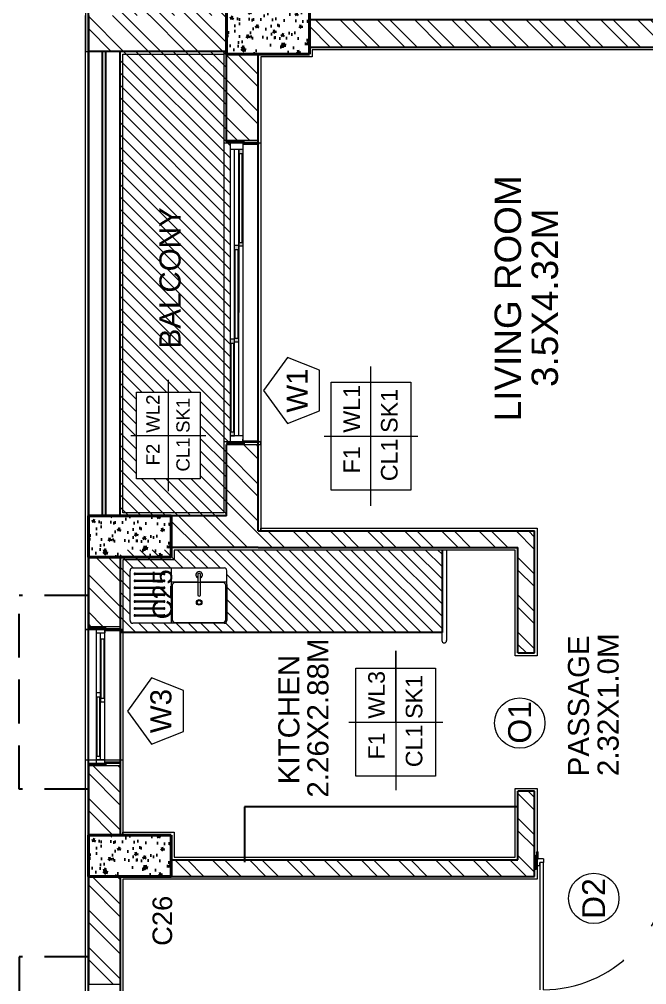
# Model space of a CAD drawing. Header units: metres. Extents: x 15463 to 32022, y 1223 to 33962.
# Drawn here: x 29487.55 to 29492.09, y 4105.99 to 4112.97 of the extents above; entities that cross this region are included whole.
import ezdxf

# ---------------------------------------------------------------- set-up
doc = ezdxf.new("R2010")
doc.units = ezdxf.units.M
doc.header["$LTSCALE"] = 0.1
for name, pattern in [('DASHDOTX2', [50.8, 25.4, -12.7, 0, -12.7]), ('DASHED2', [9.525, 6.35, -3.175]), ('HIDDEN2', [4.7625, 3.175, -1.5875])]:
    doc.linetypes.add(name, pattern=pattern)
for name, color, linetype, lineweight in [('CENTERLINE', 251, 'DASHDOTX2', 15), ('COLUMN', 7, 'Continuous', 40), ('DOOR', 7, 'Continuous', 20), ('HATCH', 250, 'Continuous', 13), ('LEVEL', 251, 'Continuous', 13), ('NAMES', 252, 'Continuous', 15), ('PLASTER', 252, 'Continuous', 15)]:
    doc.layers.add(name, color=color, linetype=linetype, lineweight=lineweight)
doc.styles.get("Standard").update_dxf_attribs({"font": 'arial.ttf'})

msp = doc.modelspace()

# ---------------------------------------------------------------- hatches: boundary and pattern name
h = msp.add_hatch()
h.set_pattern_fill('ANSI31', color=256, scale=0.002, angle=180)
h.set_pattern_definition([(225, (29692.2258523, 4183.262705), (0.00449012806, -0.00449012806), [])])
h.paths.add_polyline_path([(29492.2641, 4106.8284, 1), (29492.2761, 4106.8284), (29492.2761, 4106.9194), (29492.2641, 4106.9194)])
h.paths.add_polyline_path([(29492.2521, 4106.8976), (29492.2641, 4106.8976), (29492.2641, 4106.9194), (29492.2641, 4106.9495), (29492.2521, 4106.9495)])
h.paths.add_polyline_path([(29491.2808, 4106.8284, 1), (29491.2928, 4106.8284), (29491.2928, 4106.9194), (29491.2808, 4106.9194)])
h.paths.add_polyline_path([(29491.2928, 4106.8976), (29491.3048, 4106.8976), (29491.3048, 4106.9495), (29491.2928, 4106.9495)])
at = {"layer": 'COLUMN'}
h = msp.add_hatch(dxfattribs=at)
h.set_pattern_fill('AR-CONC', color=256, scale=0.001, angle=90)
h.set_pattern_definition([(140, (29507.89287, 4040.64453), (0.0159391, 0.18218467), [0.01905, -0.20955]), (85, (29507.89287, 4040.64453), (-0.19105685, -0.0352434), [0.01524, -0.1676406]), (190.45144, (29507.8942, 4040.65972), (-0.17511775, 0.14694125), [0.01619, -0.17809024]), (136.1842, (29507.84207, 4040.64453), (0.0420423, 0.27107904), [0.028575, -0.314325]), (186.63556, (29507.84557, 4040.66712), (-0.2474261, 0.2374041), [0.024285, -0.2671356]), (81.18415, (29507.84207, 4040.64453), (-0.2474261, 0.2374041), [0.02286, -0.2514597]), (111, (29507.85477, 4040.66993), (0.1022652, 0.1516144), [0.01905, -0.20955]), (56, (29507.85477, 4040.66993), (-0.18418797, 0.06180203), [0.01524, -0.16764]), (161.45145, (29507.86329, 4040.68257), (-0.08192277, 0.2134164), [0.01619, -0.17808994]), (127.5, (29507.892866, 4040.644534), (-0.08455504, 0.003088603), [0, -0.165608, 0, -0.17018, 0, -0.168275]), (97.5, (29507.89287, 4040.64453), (-0.10018057, 0.06681966), [0, -0.097028, 0, -0.161798, 0, -0.064135]), (57.5, (29507.892866, 4040.58789), (0.005728744, 0.135590595), [0, -0.0635, 0, -0.19812, 0, -0.26289]), (47.5, (29507.89287, 4040.56249), (-0.0254265, 0.14812918), [0, -0.08255, 0, -0.131572, 0, -0.18669])])
h.paths.add_polyline_path([(29489.6485, 4113.0207), (29489.0485, 4113.0207), (29489.0485, 4112.7207), (29489.6485, 4112.7207)])
h = msp.add_hatch(dxfattribs=at)
h.set_pattern_fill('AR-CONC', color=256, scale=0.001, angle=90)
h.set_pattern_definition([(140, (29506.89287, 4037.0046), (0.0159391, 0.18218467), [0.01905, -0.20955]), (85, (29506.89287, 4037.0046), (-0.19105685, -0.0352434), [0.01524, -0.1676406]), (190.45144, (29506.8942, 4037.01978), (-0.17511775, 0.14694125), [0.01619, -0.17809024]), (136.1842, (29506.84207, 4037.0046), (0.0420423, 0.27107904), [0.028575, -0.314325]), (186.63556, (29506.84557, 4037.02718), (-0.2474261, 0.2374041), [0.024285, -0.2671356]), (81.18415, (29506.84207, 4037.0046), (-0.2474261, 0.2374041), [0.02286, -0.2514597]), (111, (29506.85477, 4037.03), (0.1022652, 0.1516144), [0.01905, -0.20955]), (56, (29506.85477, 4037.03), (-0.18418797, 0.06180203), [0.01524, -0.16764]), (161.45145, (29506.86329, 4037.04263), (-0.08192277, 0.2134164), [0.01619, -0.17808994]), (127.5, (29506.892866, 4037.004595), (-0.08455504, 0.003088603), [0, -0.165608, 0, -0.17018, 0, -0.168275]), (97.5, (29506.89287, 4037.00459), (-0.10018057, 0.06681966), [0, -0.097028, 0, -0.161798, 0, -0.064135]), (57.5, (29506.892866, 4036.94795), (0.005728744, 0.135590595), [0, -0.0635, 0, -0.19812, 0, -0.26289]), (47.5, (29506.89287, 4036.92255), (-0.0254265, 0.14812918), [0, -0.08255, 0, -0.131572, 0, -0.18669])])
h.paths.add_polyline_path([(29488.6485, 4109.3807), (29488.0485, 4109.3807), (29488.0485, 4109.0807), (29488.6485, 4109.0807)])
h = msp.add_hatch(dxfattribs=at)
h.set_pattern_fill('AR-CONC', color=256, scale=0.001, angle=90)
h.set_pattern_definition([(140, (29506.89287, 4034.6946), (0.0159391, 0.18218467), [0.01905, -0.20955]), (85, (29506.89287, 4034.6946), (-0.19105685, -0.0352434), [0.01524, -0.1676406]), (190.45144, (29506.8942, 4034.70978), (-0.17511775, 0.14694125), [0.01619, -0.17809024]), (136.1842, (29506.84207, 4034.6946), (0.0420423, 0.27107904), [0.028575, -0.314325]), (186.63556, (29506.84557, 4034.71718), (-0.2474261, 0.2374041), [0.024285, -0.2671356]), (81.18415, (29506.84207, 4034.6946), (-0.2474261, 0.2374041), [0.02286, -0.2514597]), (111, (29506.85477, 4034.72), (0.1022652, 0.1516144), [0.01905, -0.20955]), (56, (29506.85477, 4034.72), (-0.18418797, 0.06180203), [0.01524, -0.16764]), (161.45145, (29506.86329, 4034.73263), (-0.08192277, 0.2134164), [0.01619, -0.17808994]), (127.5, (29506.892866, 4034.694595), (-0.08455504, 0.003088603), [0, -0.165608, 0, -0.17018, 0, -0.168275]), (97.5, (29506.89287, 4034.69459), (-0.10018057, 0.06681966), [0, -0.097028, 0, -0.161798, 0, -0.064135]), (57.5, (29506.892866, 4034.63795), (0.005728744, 0.135590595), [0, -0.0635, 0, -0.19812, 0, -0.26289]), (47.5, (29506.89287, 4034.61255), (-0.0254265, 0.14812918), [0, -0.08255, 0, -0.131572, 0, -0.18669])])
h.paths.add_polyline_path([(29488.0485, 4107.0707), (29488.0485, 4106.7707), (29488.6485, 4106.7707), (29488.6485, 4107.0707)])
at = {"layer": 'DOOR'}
h = msp.add_hatch(dxfattribs=at)
h.set_pattern_fill('ANSI31', color=256, scale=0.001, angle=90)
h.set_pattern_definition([(135, (29567.3001656, 3941.621175), (-0.00224506403, -0.00224506403), [])])
h.paths.add_polyline_path([(29489.0555, 4109.9098, 1), (29489.0555, 4109.8978), (29489.1761, 4109.8978), (29489.1761, 4109.9098)])
h.paths.add_polyline_path([(29489.1669, 4109.9218), (29489.1669, 4109.9098), (29489.2782, 4109.9098, 1), (29489.2782, 4109.9218)])
h.paths.add_polyline_path([(29489.0555, 4112.0936, 1), (29489.0555, 4112.0816), (29489.1761, 4112.0816), (29489.1761, 4112.0936)])
h.paths.add_polyline_path([(29489.1669, 4112.0816), (29489.1669, 4112.0696), (29489.2782, 4112.0696, 1), (29489.2782, 4112.0816)])
h = msp.add_hatch(color=256, dxfattribs=at)
h.dxf.hatch_style = 1
h.paths.add_polyline_path([(29489.1369, 4112.0316), (29489.1369, 4111.9916), (29489.1419, 4111.9916), (29489.1419, 4112.0004), (29489.1619, 4112.0004), (29489.1619, 4111.9916), (29489.1669, 4111.9916), (29489.1669, 4112.0316)])
h.paths.add_polyline_path([(29489.1419, 4111.3588), (29489.1419, 4111.3716), (29489.1369, 4111.3716), (29489.1369, 4111.3316), (29489.1669, 4111.3316), (29489.1669, 4111.3716), (29489.1619, 4111.3716), (29489.1619, 4111.3588)])
h.paths.add_polyline_path([(29489.1069, 4111.338), (29489.1069, 4111.298), (29489.1119, 4111.298), (29489.1119, 4111.3068), (29489.1319, 4111.3068), (29489.1319, 4111.298), (29489.1369, 4111.298), (29489.1369, 4111.338)])
h.paths.add_polyline_path([(29489.1119, 4110.6652), (29489.1119, 4110.678), (29489.1069, 4110.678), (29489.1069, 4110.638), (29489.1369, 4110.638), (29489.1369, 4110.678), (29489.1319, 4110.678), (29489.1319, 4110.6652)])
h.paths.add_polyline_path([(29489.0769, 4110.6598), (29489.0769, 4110.6198), (29489.0819, 4110.6198), (29489.0819, 4110.6287), (29489.1019, 4110.6287), (29489.1019, 4110.6198), (29489.1069, 4110.6198), (29489.1069, 4110.6598)])
h.paths.add_polyline_path([(29489.0819, 4109.987), (29489.0819, 4109.9998), (29489.0769, 4109.9998), (29489.0769, 4109.9598), (29489.1069, 4109.9598), (29489.1069, 4109.9998), (29489.1019, 4109.9998), (29489.1019, 4109.987)])
h = msp.add_hatch(dxfattribs=at)
h.set_pattern_fill('ANSI31', color=256, scale=0.001, angle=90)
h.set_pattern_definition([(135, (29566.3301656, 3952.497818), (-0.00224506403, -0.00224506403), [])])
h.paths.add_polyline_path([(29488.0555, 4107.5888, 1), (29488.0555, 4107.5768), (29488.1761, 4107.5768), (29488.1761, 4107.5888)])
h.paths.add_polyline_path([(29488.1669, 4107.6008), (29488.1669, 4107.5888), (29488.2782, 4107.5888, 1), (29488.2782, 4107.6008)])
h.paths.add_polyline_path([(29488.0555, 4108.5747, 1), (29488.0555, 4108.5627), (29488.1761, 4108.5627), (29488.1761, 4108.5747)])
h.paths.add_polyline_path([(29488.1669, 4108.5627), (29488.1669, 4108.5507), (29488.2782, 4108.5507, 1), (29488.2782, 4108.5627)])
at = {"layer": 'HATCH'}
h = msp.add_hatch(dxfattribs=at)
h.set_pattern_fill('ANSI32', color=256, scale=0.02, angle=90)
h.set_pattern_definition([(135, (29569.4144, 3572.19952), (-0.13470384, -0.13470384), []), (135, (29569.4144, 3572.28933), (-0.13470384, -0.13470384), [])])
h.paths.add_polyline_path([(29488.6485, 4103.6368), (29488.6485, 4103.4068), (29492.2085, 4103.4068), (29492.2085, 4103.6368)])
h.paths.add_polyline_path([(29488.0485, 4104.4888), (29488.0485, 4103.7068), (29488.2785, 4103.7068), (29488.2785, 4104.4888)])
h.paths.add_polyline_path([(29488.0485, 4106.7707), (29488.0485, 4105.9888), (29488.2785, 4105.9888), (29488.2785, 4106.7707)])
h.paths.add_polyline_path([(29488.0485, 4107.5747), (29488.0485, 4107.0707), (29488.2785, 4107.0707), (29488.2785, 4107.5747)])
h.paths.add_polyline_path([(29488.0485, 4109.0807), (29488.0485, 4108.5768), (29488.2785, 4108.5768), (29488.2785, 4109.0807)])
h.paths.add_polyline_path([(29488.6485, 4106.8907), (29488.6485, 4106.7707), (29491.2785, 4106.7707), (29491.2785, 4107.3879), (29491.1585, 4107.3879), (29491.1585, 4106.8907)])
h.paths.add_polyline_path([(29489.2785, 4109.2707), (29489.2785, 4109.8957), (29489.0485, 4109.8957), (29489.0485, 4109.3807), (29488.6485, 4109.3807), (29488.6485, 4109.1507), (29489.2785, 4109.1507), (29491.1585, 4109.1507), (29491.1585, 4108.3879), (29491.2785, 4108.3879), (29491.2785, 4109.2707)])
h.paths.add_polyline_path([(29489.0485, 4112.7207), (29489.0485, 4112.0957), (29489.2785, 4112.0957), (29489.2785, 4112.7207)])
h.paths.add_polyline_path([(29488.0485, 4113.0007), (29488.0485, 4112.7406), (29489.0485, 4112.7406), (29489.0485, 4113.0007)])
h.paths.add_polyline_path([(29489.0485, 4113.6456), (29489.0485, 4113.0207), (29489.2785, 4113.0207), (29489.2785, 4113.6456)])
h.paths.add_polyline_path([(29488.6485, 4116.5906), (29488.6485, 4116.3606), (29489.0485, 4116.3606), (29489.0485, 4115.8456), (29489.2785, 4115.8456), (29489.2785, 4116.4706), (29491.2785, 4116.4706), (29491.2785, 4117.3535), (29491.1585, 4117.3535), (29491.1585, 4116.5906), (29489.2785, 4116.5906)])
h.paths.add_polyline_path([(29488.0485, 4117.1645), (29488.0485, 4116.6606), (29488.2785, 4116.6606), (29488.2785, 4117.1645)])
h.paths.add_polyline_path([(29488.0485, 4118.6706), (29488.0485, 4118.1667), (29488.2785, 4118.1667), (29488.2785, 4118.6706)])
h.paths.add_polyline_path([(29488.0485, 4119.7526), (29488.0485, 4119.6107), (29488.0485, 4118.9706), (29488.2785, 4118.9706), (29488.2785, 4119.7526)])
h.paths.add_polyline_path([(29488.6485, 4118.9706), (29488.6485, 4118.8506), (29491.1585, 4118.8506), (29491.1585, 4118.3535), (29491.2785, 4118.3535), (29491.2785, 4118.9706)])
h.paths.add_polyline_path([(29488.0485, 4122.0356), (29488.0485, 4121.2526), (29488.2785, 4121.2526), (29488.2785, 4122.0356)])
h.paths.add_polyline_path([(29488.6485, 4122.3356), (29488.6485, 4122.1056), (29492.2085, 4122.1056), (29492.2085, 4122.3356)])
h.paths.add_polyline_path([(29492.5085, 4119.9503), (29492.5085, 4121.7356), (29492.2785, 4121.7356), (29492.2785, 4117.4602), (29492.3984, 4117.4602), (29492.3985, 4118.7907), (29492.6988, 4118.7907), (29492.6988, 4119.0207), (29492.5085, 4119.0207), (29492.5085, 4119.7203), (29493.5992, 4119.7203), (29493.5992, 4119.0207), (29493.2988, 4119.0207), (29493.2988, 4118.7907), (29493.5292, 4118.7907), (29493.5292, 4118.9855), (29493.8292, 4118.9855), (29493.8292, 4119.9503)])
h.paths.add_polyline_path([(29489.6485, 4112.9706), (29489.6485, 4112.7707), (29493.8278, 4112.7707), (29493.8278, 4112.9706), (29493.5978, 4112.9706)])
at = {"layer": 'LEVEL'}
h = msp.add_hatch(dxfattribs=at)
h.set_pattern_fill('ANSI31', color=256, scale=0.02, angle=90)
h.set_pattern_definition([(135, (29569.414394, 3572.19952), (-0.0449012806, -0.0449012806), [])])
h.paths.add_polyline_path([(29488.2785, 4112.7406), (29488.2785, 4109.3807), (29488.6485, 4109.3807), (29489.0485, 4109.3807), (29489.0485, 4109.9098), (29489.0769, 4109.9098), (29489.0769, 4112.0816), (29489.0643, 4112.0816), (29489.0555, 4112.0816, -1), (29489.0555, 4112.0936), (29489.0485, 4112.0957), (29489.0485, 4112.7406)])
h.paths.add_polyline_path([(29488.8582, 4110.274), (29488.8582, 4109.6478), (29488.3966, 4109.6478), (29488.3966, 4110.274)], flags=16)
h.paths.add_polyline_path([(29488.2785, 4116.3606), (29488.2785, 4113.0007), (29489.0485, 4113.0007), (29489.0485, 4113.0207), (29489.0485, 4113.6456), (29489.0555, 4113.6478, -1), (29489.0555, 4113.6598), (29489.0769, 4113.6598), (29489.0769, 4115.8315), (29489.0555, 4115.8315, -1), (29489.0555, 4115.8435), (29489.0485, 4115.8456), (29489.0485, 4116.3606)])
h.paths.add_polyline_path([(29488.8526, 4113.934), (29488.8526, 4113.3077), (29488.391, 4113.3077), (29488.391, 4113.934)], flags=16)
h.paths.add_polyline_path([(29505.0092, 4103.4068), (29505.0092, 4103.4452), (29504.6092, 4103.4452), (29504.6092, 4102.8402), (29504.6021, 4102.8381, -1), (29504.6021, 4102.8261), (29504.5808, 4102.8261), (29504.5808, 4102.7961), (29504.5808, 4101.3544), (29504.6021, 4101.3544, -1), (29504.6021, 4101.3424), (29504.6092, 4101.3402), (29504.6092, 4100.5552), (29505.3792, 4100.5552), (29505.3792, 4103.4068)])
h.paths.add_polyline_path([(29505.2472, 4101.3086), (29505.2472, 4100.6823), (29504.7856, 4100.6823), (29504.7856, 4101.3086)], flags=16)
h.paths.add_polyline_path([(29504.6092, 4112.7555), (29504.6092, 4112.7203), (29504.6092, 4112.0878), (29504.6021, 4112.0856, -1), (29504.6021, 4112.0736), (29504.5808, 4112.0736), (29504.5808, 4109.9019), (29504.6021, 4109.9019, -0.414214), (29504.6081, 4109.8959), (29504.6092, 4109.9603), (29504.6092, 4109.3652), (29505.3792, 4109.3652), (29505.3792, 4112.7555)])
h.paths.add_polyline_path([(29505.2419, 4110.1777), (29505.2419, 4109.5514), (29504.7803, 4109.5514), (29504.7803, 4110.1777)], flags=16)
h.paths.add_polyline_path([(29505.0092, 4116.3755), (29504.6092, 4116.3755), (29504.6092, 4115.8529), (29504.6021, 4115.8508, -1), (29504.6021, 4115.8388), (29504.5808, 4115.8388), (29504.5808, 4113.667), (29504.6021, 4113.667, -1), (29504.6021, 4113.655), (29504.6092, 4113.6529), (29504.6092, 4112.9852), (29505.3792, 4112.9852), (29505.3792, 4116.3755)])
h.paths.add_polyline_path([(29505.253, 4113.8679), (29505.253, 4113.2416), (29504.7914, 4113.2416), (29504.7914, 4113.8679)], flags=16)
h.paths.add_polyline_path([(29504.6092, 4125.1855), (29504.6092, 4125.1155), (29504.6092, 4124.4005), (29504.6021, 4124.3983, -1), (29504.6021, 4124.3863), (29504.5808, 4124.3863), (29504.5808, 4122.9146), (29504.5934, 4122.9146), (29504.6021, 4122.9146, -1), (29504.6021, 4122.9026), (29504.6092, 4122.9005), (29504.6092, 4122.2955), (29505.0092, 4122.2955), (29505.0092, 4122.3356), (29505.3792, 4122.3356), (29505.3792, 4125.1855)])
h.paths.add_polyline_path([(29505.2257, 4123.1029), (29505.2257, 4122.4766), (29504.7641, 4122.4766), (29504.7641, 4123.1029)], flags=16)
h.paths.add_polyline_path([(29505.1754, 4122.7839), (29505.1754, 4123.0876), (29505.0263, 4123.0876), (29505.0263, 4122.7839)], flags=8)
h.paths.add_polyline_path([(29505.1754, 4122.5044), (29505.1754, 4122.8006), (29505.0263, 4122.8006), (29505.0263, 4122.5044)], flags=8)
h.paths.add_polyline_path([(29504.9556, 4122.7858), (29504.9556, 4123.1103), (29504.8108, 4123.1103), (29504.8108, 4122.7858)], flags=24)
h.paths.add_polyline_path([(29504.9556, 4122.5498), (29504.9556, 4122.7549), (29504.8108, 4122.7549), (29504.8108, 4122.5498)], flags=8)
h.paths.add_polyline_path([(29505.1278, 4123.2047), (29505.1278, 4124.3039), (29504.8906, 4124.3039), (29504.8906, 4123.2047)], flags=24)
h = msp.add_hatch(dxfattribs=at)
h.set_pattern_fill('ANSI31', color=256, scale=0.02, angle=90)
h.set_pattern_definition([(135, (29559.55091, 3572.19952), (-0.0449012806, -0.0449012806), [])])
h.paths.add_polyline_path([(29490.6085, 4109.1352), (29490.6085, 4108.5352), (29488.2785, 4108.5352), (29488.2785, 4108.5702, 0.962023), (29488.2785, 4108.5822), (29488.2785, 4109.1352), (29489.2785, 4109.1352)])
h.paths.add_polyline_path([(29489.0507, 4108.9829, 0.414214), (29489.0307, 4109.0029), (29488.3707, 4109.0029, 0.414214), (29488.3507, 4108.9829), (29488.3507, 4108.6229, 0.414214), (29488.3707, 4108.6029), (29488.6507, 4108.6029), (29489.0307, 4108.6029, 0.414214), (29489.0507, 4108.6229), (29489.0507, 4108.8829)], flags=16)
h.paths.add_polyline_path([(29488.8607, 4108.9314, 4.515711), (29488.8407, 4108.9314), (29488.8407, 4108.897), (29488.6754, 4108.8973, 0.458274), (29488.6556, 4108.8744), (29488.6556, 4108.6283, 0.414214), (29488.6756, 4108.6083), (29489.0232, 4108.6083, 0.414214), (29489.0432, 4108.6283), (29489.0432, 4108.8767, 0.413687), (29489.0232, 4108.8967), (29488.8607, 4108.897)], flags=0)
h.paths.add_polyline_path([(29488.8508, 4108.7735, 1), (29488.8508, 4108.7335, 1)], flags=0)
h.paths.add_polyline_path([(29488.8508, 4108.7677, 1), (29488.8508, 4108.7394, 1)], flags=0)
h.paths.add_polyline_path([(29488.5952, 4108.9645), (29488.3867, 4108.9645, 1.038243), (29488.383, 4108.9545), (29488.5956, 4108.9545, 1.429682)], flags=0)
h.paths.add_polyline_path([(29488.5952, 4108.9145), (29488.3867, 4108.9145, 1.038243), (29488.383, 4108.9045), (29488.5956, 4108.9045, 1.429682)], flags=0)
h.paths.add_polyline_path([(29488.5952, 4108.8645), (29488.3867, 4108.8645, 1.038243), (29488.383, 4108.8545), (29488.5956, 4108.8545, 1.429682)], flags=0)
h.paths.add_polyline_path([(29488.5952, 4108.8145), (29488.3867, 4108.8145, 1.038243), (29488.383, 4108.8045), (29488.5956, 4108.8045, 1.429682)], flags=0)
h.paths.add_polyline_path([(29488.5952, 4108.7645), (29488.3867, 4108.7645, 1.038243), (29488.383, 4108.7545), (29488.5956, 4108.7545, 1.429682)], flags=0)
h.paths.add_polyline_path([(29488.5952, 4108.7145), (29488.3867, 4108.7145, 1.038243), (29488.383, 4108.7045), (29488.5956, 4108.7045, 1.429682)], flags=0)
h.paths.add_polyline_path([(29488.5952, 4108.6645), (29488.3867, 4108.6645, 1.038243), (29488.383, 4108.6545), (29488.5956, 4108.6545, 1.429682)], flags=0)

# ---------------------------------------------------------------- linework, layer by layer
for p, q in [((29488.0485, 4112.7406), (29488.0485, 4116.4706)), ((29488.0485, 4113.0007), (29488.0485, 4109.2707)), ((29489.6485, 4112.9706), (29493.8278, 4112.9706)), ((29489.0485, 4112.7406), (29488.0485, 4112.7406)), ((29488.151, 4109.3807), (29488.151, 4112.7406)), ((29488.176, 4109.3807), (29488.176, 4112.7406)), ((29488.2785, 4109.3807), (29488.2785, 4112.7406)), ((29489.0485, 4112.0957), (29489.0485, 4112.7406)), ((29489.6485, 4112.7707), (29493.8278, 4112.7707)), ((29489.2785, 4109.2707), (29489.2785, 4112.7207)), ((29489.0485, 4109.3807), (29489.0485, 4109.8957)), ((29489.0485, 4109.3807), (29488.0485, 4109.3807)), ((29488.0485, 4109.3807), (29488.2785, 4109.3807)), ((29488.151, 4109.3807), (29488.176, 4109.3807)), ((29488.0485, 4109.2707), (29488.0485, 4108.5768)), ((29489.2785, 4109.2707), (29491.2785, 4109.2707)), ((29491.2785, 4108.3879), (29491.2785, 4109.2707)), ((29488.4698, 4109.1507), (29488.4491, 4109.1507)), ((29489.2785, 4109.1507), (29488.6376, 4109.1507)), ((29489.2785, 4109.1507), (29491.1585, 4109.1507)), ((29491.1585, 4108.3879), (29491.1585, 4109.1507)), ((29488.2785, 4109.0807), (29488.2785, 4107.0707)), ((29491.1585, 4108.3879), (29491.2785, 4108.3879)), ((29488.0485, 4107.5747), (29488.0485, 4105.9888)), ((29491.1585, 4106.8907), (29491.1585, 4107.3879)), ((29491.2785, 4107.3879), (29491.1585, 4107.3879)), ((29491.2785, 4106.7707), (29491.2785, 4107.3879)), ((29491.1585, 4107.2752), (29489.1796, 4107.2752)), ((29489.1796, 4107.2752), (29489.1796, 4106.8752)), ((29488.2785, 4106.9731), (29488.2785, 4106.9713)), ((29488.6485, 4106.8907), (29491.1585, 4106.8907)), ((29488.2785, 4106.7707), (29491.2785, 4106.7707)), ((29488.2785, 4106.7707), (29488.2785, 4103.7068)), ((29488.0485, 4105.9888), (29488.0485, 4106.1306))]:
    msp.add_line(p, q)
at = {"color": 7, "true_color": 0xffffff}
for p, q in [((29490.6085, 4109.1352), (29490.6085, 4108.5352)), ((29490.6085, 4108.5352), (29488.2785, 4108.5352))]:
    msp.add_line(p, q, dxfattribs=at)
at = {"color": 7, "lineweight": 13}
for p, q in [((29488.3507, 4108.6229), (29488.3507, 4108.9829)), ((29488.3707, 4109.0029), (29489.0307, 4109.0029)), ((29488.5956, 4108.9545), (29488.3863, 4108.9545)), ((29488.3867, 4108.9645), (29488.5956, 4108.9645)), ((29488.6507, 4108.6029), (29488.6507, 4109.0029)), ((29488.8407, 4108.9529), (29488.8407, 4108.8029)), ((29488.8607, 4108.8029), (29488.8607, 4108.9529)), ((29489.0507, 4108.8829), (29489.0507, 4108.9829)), ((29488.5956, 4108.9045), (29488.3863, 4108.9045)), ((29488.3867, 4108.9145), (29488.5956, 4108.9145)), ((29488.6507, 4108.9029), (29488.8407, 4108.9029)), ((29489.0232, 4108.8967), (29488.6756, 4108.8973)), ((29488.8607, 4108.9029), (29489.0307, 4108.9029)), ((29489.0307, 4108.9029), (29489.0507, 4108.9029)), ((29489.0507, 4108.8829), (29489.0507, 4108.6229)), ((29488.5956, 4108.8545), (29488.3863, 4108.8545)), ((29488.3867, 4108.8645), (29488.5956, 4108.8645)), ((29488.3867, 4108.8145), (29488.5956, 4108.8145)), ((29488.6556, 4108.8773), (29488.6556, 4108.6283)), ((29489.0432, 4108.6283), (29489.0432, 4108.8767)), ((29488.5956, 4108.8045), (29488.3863, 4108.8045)), ((29488.5956, 4108.7545), (29488.3863, 4108.7545)), ((29488.3867, 4108.7645), (29488.5956, 4108.7645)), ((29488.5956, 4108.7045), (29488.3863, 4108.7045)), ((29488.3867, 4108.7145), (29488.5956, 4108.7145)), ((29488.6507, 4108.6029), (29488.3707, 4108.6029)), ((29488.5956, 4108.6545), (29488.3863, 4108.6545)), ((29488.3867, 4108.6645), (29488.5956, 4108.6645)), ((29489.0307, 4108.6029), (29488.6507, 4108.6029)), ((29488.6756, 4108.6083), (29489.0232, 4108.6083))]:
    msp.add_line(p, q, dxfattribs=at)
at = {"linetype": 'HIDDEN2'}
for p, q in [((29488.0485, 4108.8041), (29487.5485, 4108.8041)), ((29487.5485, 4107.4019), (29487.5485, 4108.8041)), ((29488.0485, 4107.4019), (29487.5485, 4107.4019)), ((29488.0485, 4106.1888), (29487.5485, 4106.1888)), ((29487.5485, 4106.1888), (29487.5485, 4104.2888))]:
    msp.add_line(p, q, dxfattribs=at)
at = {"color": 2, "true_color": 0xf1eb1f}
msp.add_lwpolyline([(29488.0485, 4122.3356), (29492.5085, 4122.3356), (29492.5085, 4119.9503), (29493.8292, 4119.9503), (29493.8292, 4117.01), (29498.0592, 4117.021), (29498.0592, 4114.862), (29499.8292, 4114.862), (29499.8292, 4125.4156), (29505.6092, 4125.4155), (29505.6092, 4100.3252), (29499.8292, 4100.3252), (29499.8292, 4107.5506), (29493.8292, 4107.5506), (29493.8292, 4105.7712), (29492.5085, 4105.7712), (29492.5085, 4103.4068), (29488.0485, 4103.4068), (29488.0485, 4122.3356)], dxfattribs=at)
at = {"color": 7, "linetype": 'ByBlock', "lineweight": 20, "true_color": 0xffffff}
msp.add_lwpolyline([(29490.6085, 4108.4772), (29490.6085, 4109.1352), (29490.6418, 4109.1352), (29490.6418, 4108.4772)], dxfattribs=at)
at = {"color": 7, "lineweight": 13}
for radius in [0.02, 0.0142]:
    msp.add_circle((29488.8508, 4108.7535), radius, dxfattribs=at)
for centre, radius, start, end in [((29488.3707, 4108.9829), 0.02, 90, 180), ((29488.3847, 4108.9595), 0.00533, 67.79241, 287.90797), ((29488.5972, 4108.9595), 0.00533, 252.09203, 112.20759), ((29488.8507, 4108.9529), 0.0237, 294.97317, 245.02683), ((29488.8507, 4108.9534), 0.01, 357.07554, 182.92446), ((29489.0307, 4108.9829), 0.02, 0, 90), ((29488.3847, 4108.9095), 0.00533, 67.79241, 287.90797), ((29488.5972, 4108.9095), 0.00533, 252.09203, 112.20759), ((29488.6754, 4108.8773), 0.02, 89.8969, 180), ((29489.0232, 4108.8767), 0.02, 0, 89.8969), ((29488.3847, 4108.8595), 0.00533, 67.79241, 287.90797), ((29488.3847, 4108.8095), 0.00533, 67.79241, 287.90797), ((29488.5972, 4108.8595), 0.00533, 252.09203, 112.20759), ((29488.5972, 4108.8095), 0.00533, 252.09203, 112.20759), ((29488.3847, 4108.7595), 0.00533, 67.79241, 287.90797), ((29488.5972, 4108.7595), 0.00533, 252.09203, 112.20759), ((29488.8507, 4108.8152), 0.0159, 231.03898, 308.96102), ((29488.3847, 4108.7095), 0.00533, 67.79241, 287.90797), ((29488.5972, 4108.7095), 0.00533, 252.09203, 112.20759), ((29488.3707, 4108.6229), 0.02, 180, 270), ((29488.3847, 4108.6595), 0.00533, 67.79241, 287.90797), ((29488.5972, 4108.6595), 0.00533, 252.09203, 112.20759), ((29488.6756, 4108.6283), 0.02, 180, 270), ((29489.0232, 4108.6283), 0.02, 270, 0), ((29489.0307, 4108.6229), 0.02, 270, 0)]:
    msp.add_arc(centre, radius, start, end, dxfattribs=at)
at = {"color": 7, "linetype": 'ByBlock', "lineweight": 20, "true_color": 0xffffff}
msp.add_arc((29490.6251, 4108.4772), 0.0167, 180, 0, dxfattribs=at)
at = {"layer": 'COLUMN'}
for p, q in [((29489.0485, 4113.0207), (29489.0485, 4112.7207)), ((29489.6485, 4112.7207), (29489.6485, 4113.0207)), ((29489.0485, 4112.7207), (29489.6485, 4112.7207)), ((29488.0485, 4109.3807), (29488.0485, 4109.0807)), ((29488.6485, 4109.3807), (29488.0485, 4109.3807)), ((29488.6485, 4109.0807), (29488.6485, 4109.3807)), ((29488.0485, 4109.0807), (29488.6485, 4109.0807)), ((29488.0485, 4107.0707), (29488.0485, 4106.7707)), ((29488.6485, 4107.0707), (29488.0485, 4107.0707)), ((29488.6485, 4106.7707), (29488.6485, 4107.0707)), ((29488.0485, 4106.7707), (29488.6485, 4106.7707))]:
    msp.add_line(p, q, dxfattribs=at)
at = {"layer": 'DOOR'}
for p, q in [((29489.2785, 4112.0957), (29489.0485, 4112.0957)), ((29489.1761, 4112.0936), (29489.0555, 4112.0936)), ((29489.2782, 4112.0816), (29489.0555, 4112.0816)), ((29489.1543, 4112.0816), (29489.0643, 4112.0816)), ((29489.0769, 4109.9098), (29489.0769, 4112.0816)), ((29489.1669, 4112.0316), (29489.0769, 4112.0316)), ((29489.1069, 4109.9598), (29489.1069, 4112.0316)), ((29489.1369, 4109.9598), (29489.1369, 4112.0316)), ((29489.1369, 4112.0316), (29489.1369, 4110.8516)), ((29489.1669, 4112.0816), (29489.1669, 4112.0566)), ((29489.1669, 4112.0816), (29489.1669, 4109.9098)), ((29489.1669, 4112.0816), (29489.1669, 4112.0316)), ((29489.1669, 4112.0696), (29489.2782, 4112.0696)), ((29489.1669, 4112.0316), (29489.1669, 4111.9916)), ((29489.1761, 4112.0816), (29489.1761, 4112.0936)), ((29489.1419, 4111.9916), (29489.1369, 4111.9916)), ((29489.1419, 4111.3588), (29489.1419, 4112.0004)), ((29489.1419, 4112.0004), (29489.1619, 4112.0004)), ((29489.1619, 4111.3588), (29489.1619, 4112.0004)), ((29489.1669, 4111.9916), (29489.1619, 4111.9916)), ((29489.1069, 4111.338), (29489.1369, 4111.338)), ((29489.1419, 4111.3716), (29489.1369, 4111.3716)), ((29489.1669, 4111.3316), (29489.1369, 4111.3316)), ((29489.1419, 4111.3588), (29489.1619, 4111.3588)), ((29489.1669, 4111.3716), (29489.1619, 4111.3716)), ((29489.1669, 4111.3716), (29489.1669, 4111.3316)), ((29489.1669, 4111.3516), (29489.1669, 4111.3116)), ((29489.1119, 4111.298), (29489.1069, 4111.298)), ((29489.1119, 4111.3068), (29489.1319, 4111.3068)), ((29489.1119, 4110.6652), (29489.1119, 4111.3068)), ((29489.1319, 4110.6652), (29489.1319, 4111.3068)), ((29489.1369, 4111.298), (29489.1319, 4111.298)), ((29489.1069, 4110.4348), (29489.1069, 4110.9348)), ((29489.0769, 4110.6598), (29489.1069, 4110.6598)), ((29489.0819, 4109.987), (29489.0819, 4110.6287)), ((29489.0819, 4110.6287), (29489.1019, 4110.6287)), ((29489.1019, 4109.987), (29489.1019, 4110.6287)), ((29489.1119, 4110.678), (29489.1069, 4110.678)), ((29489.1069, 4110.638), (29489.1369, 4110.638)), ((29489.1119, 4110.6652), (29489.1319, 4110.6652)), ((29489.1369, 4110.678), (29489.1319, 4110.678)), ((29489.0819, 4110.6198), (29489.0769, 4110.6198)), ((29489.1069, 4110.6198), (29489.1019, 4110.6198)), ((29489.0769, 4109.9348), (29489.0769, 4110.4348)), ((29489.0769, 4109.9598), (29489.0769, 4110.0098)), ((29489.0819, 4109.9998), (29489.0769, 4109.9998)), ((29489.1069, 4109.9998), (29489.1019, 4109.9998)), ((29489.1069, 4109.9598), (29489.1069, 4109.9998)), ((29489.1669, 4109.9598), (29489.0769, 4109.9598)), ((29489.0769, 4109.9598), (29489.1069, 4109.9598)), ((29489.0819, 4109.987), (29489.1019, 4109.987)), ((29489.1069, 4109.9598), (29489.1069, 4109.9798)), ((29489.1669, 4109.9098), (29489.1669, 4109.9348)), ((29489.0485, 4109.8957), (29489.2785, 4109.8957)), ((29489.2782, 4109.9098), (29489.0555, 4109.9098)), ((29489.1761, 4109.8978), (29489.0555, 4109.8978)), ((29489.1669, 4109.9098), (29489.0769, 4109.9098)), ((29489.1669, 4109.9218), (29489.2782, 4109.9218)), ((29489.1761, 4109.9098), (29489.1761, 4109.8978)), ((29488.2785, 4108.5768), (29488.0485, 4108.5768)), ((29488.1761, 4108.5747), (29488.0555, 4108.5747)), ((29488.2782, 4108.5627), (29488.0555, 4108.5627)), ((29488.1543, 4108.5627), (29488.0643, 4108.5627)), ((29488.1069, 4107.5888), (29488.1069, 4108.5627)), ((29488.1069, 4108.5327), (29488.1669, 4108.5327)), ((29488.1369, 4107.6138), (29488.1369, 4108.5327)), ((29488.1369, 4108.1138), (29488.1369, 4108.5327)), ((29488.1369, 4108.5327), (29488.1669, 4108.5327)), ((29488.1669, 4108.5327), (29488.1669, 4108.5627)), ((29488.1669, 4108.5627), (29488.1669, 4108.5327)), ((29488.1669, 4108.5507), (29488.2782, 4108.5507)), ((29488.1669, 4107.5888), (29488.1669, 4108.5327)), ((29488.1761, 4108.5627), (29488.1761, 4108.5747)), ((29488.1419, 4108.4819), (29488.1369, 4108.4819)), ((29488.1419, 4108.0613), (29488.1419, 4108.4907)), ((29488.1419, 4108.4907), (29488.1619, 4108.4907)), ((29488.1619, 4108.0613), (29488.1619, 4108.4907)), ((29488.1669, 4108.4819), (29488.1619, 4108.4819)), ((29488.1069, 4107.6138), (29488.1069, 4108.1138)), ((29488.1069, 4108.1016), (29488.1369, 4108.1016)), ((29488.1119, 4108.0616), (29488.1069, 4108.0616)), ((29488.1119, 4107.641), (29488.1119, 4108.0704)), ((29488.1119, 4108.0704), (29488.1319, 4108.0704)), ((29488.1319, 4107.641), (29488.1319, 4108.0704)), ((29488.1369, 4108.0616), (29488.1319, 4108.0616)), ((29488.1369, 4108.1016), (29488.1369, 4108.0616)), ((29488.1419, 4108.0741), (29488.1369, 4108.0741)), ((29488.1369, 4108.0545), (29488.1369, 4108.0345)), ((29488.1419, 4108.0613), (29488.1619, 4108.0613)), ((29488.1669, 4108.0741), (29488.1619, 4108.0741)), ((29488.1669, 4108.0341), (29488.1669, 4108.0741)), ((29488.1369, 4108.0341), (29488.1669, 4108.0341)), ((29488.1069, 4107.6138), (29488.1069, 4107.6638)), ((29488.1119, 4107.6538), (29488.1069, 4107.6538)), ((29488.1119, 4107.641), (29488.1319, 4107.641)), ((29488.1369, 4107.6538), (29488.1319, 4107.6538)), ((29488.1369, 4107.6138), (29488.1369, 4107.6538)), ((29488.1369, 4107.6138), (29488.1369, 4107.6338)), ((29488.0485, 4107.5747), (29488.2785, 4107.5747)), ((29488.2782, 4107.5888), (29488.0555, 4107.5888)), ((29488.1761, 4107.5768), (29488.0555, 4107.5768)), ((29488.1669, 4107.5888), (29488.0769, 4107.5888)), ((29488.1669, 4107.6138), (29488.1069, 4107.6138)), ((29488.1069, 4107.6138), (29488.1369, 4107.6138)), ((29488.1669, 4107.6008), (29488.2782, 4107.6008)), ((29488.1761, 4107.5888), (29488.1761, 4107.5768)), ((29491.2785, 4106.9495), (29491.2785, 4106.7995)), ((29491.2928, 4106.9495), (29491.2928, 4106.8284)), ((29491.2928, 4106.9495), (29491.3048, 4106.9495)), ((29491.3048, 4106.8976), (29491.3048, 4106.9495)), ((29491.2808, 4106.9194), (29491.2808, 4106.8284)), ((29491.2928, 4106.9194), (29491.2808, 4106.9194)), ((29491.3428, 4106.8976), (29491.2928, 4106.8976)), ((29491.2928, 4106.8976), (29491.3048, 4106.8976)), ((29491.3428, 4106.8726), (29491.3178, 4106.8726)), ((29491.3178, 4106.8476), (29491.3178, 4106.8726)), ((29491.3178, 4106.8726), (29491.3178, 4105.9516)), ((29491.3428, 4106.8976), (29491.3428, 4106.8726)), ((29491.3428, 4105.9516), (29491.3428, 4106.8726)), ((29491.3178, 4106.8476), (29491.2928, 4106.8476)), ((29488.2785, 4105.9888), (29488.0485, 4105.9888))]:
    msp.add_line(p, q, dxfattribs=at)
for centre, start, end in [((29489.0555, 4112.0876), 90, 270), ((29489.2782, 4112.0756), 270, 90), ((29489.0555, 4109.9038), 90, 270), ((29489.2782, 4109.9158), 270, 90), ((29488.0555, 4108.5687), 90, 270), ((29488.2782, 4108.5762), 270, 90), ((29488.2782, 4108.5567), 270, 90), ((29488.0555, 4107.5828), 90, 270), ((29488.2782, 4107.5948), 270, 90), ((29491.2868, 4106.8284), 180, 0)]:
    msp.add_arc(centre, 0.006, start, end, dxfattribs=at)
at = {"layer": 'DOOR', "linetype": 'DASHED2'}
msp.add_arc((29491.3428, 4106.8482), 0.8966, 270, 1.5611, dxfattribs=at)
at = {"layer": 'LEVEL'}
for p, q in [((29490.2739, 4107.887), (29490.2739, 4108.4038)), ((29490.2739, 4108.4038), (29490.2739, 4107.3948))]:
    msp.add_line(p, q, dxfattribs=at)
for points in [[(29489.3168, 4110.287), (29489.491, 4110.0473), (29489.7224, 4110.1388), (29489.7224, 4110.4351), (29489.491, 4110.5266)], [(29488.3309, 4107.9678), (29488.505, 4107.7281), (29488.7364, 4107.8196), (29488.7364, 4108.1159), (29488.505, 4108.2075)]]:
    msp.add_lwpolyline(points, close=True, dxfattribs=at)
for centre in [(29491.1718, 4107.8808), (29491.7075, 4106.6121)]:
    msp.add_circle(centre, 0.1822, dxfattribs=at)
at = {"layer": 'NAMES'}
for p, q in [((29490.0945, 4109.4526), (29490.0945, 4110.4602)), ((29488.6274, 4109.5579), (29488.6274, 4110.364)), ((29488.3553, 4109.9609), (29488.8996, 4109.9609)), ((29489.7543, 4109.9564), (29490.4346, 4109.9564)), ((29489.9337, 4107.887), (29490.614, 4107.887))]:
    msp.add_line(p, q, dxfattribs=at)
for points in [[(29489.806, 4109.565), (29489.806, 4110.3478), (29490.383, 4110.3478), (29490.383, 4109.565)], [(29488.3966, 4109.6478), (29488.3966, 4110.274), (29488.8582, 4110.274), (29488.8582, 4109.6478)], [(29489.9853, 4107.4956), (29489.9853, 4108.2784), (29490.5624, 4108.2784), (29490.5624, 4107.4956)]]:
    msp.add_lwpolyline(points, close=True, dxfattribs=at)
at = {"layer": 'PLASTER'}
for p, q in [((29488.0285, 4122.3556), (29488.0285, 4112.7406)), ((29488.0285, 4103.3857), (29488.0285, 4113.0007)), ((29488.0285, 4112.7406), (29488.0485, 4112.7406)), ((29489.0485, 4112.7406), (29489.0285, 4112.7406)), ((29489.0285, 4112.7406), (29489.0285, 4109.4006)), ((29493.8478, 4112.7507), (29489.6678, 4112.7507)), ((29489.6678, 4112.7507), (29489.6678, 4112.7207)), ((29488.2985, 4109.4006), (29488.2985, 4112.7206)), ((29488.2985, 4112.7206), (29489.0285, 4112.7206)), ((29489.6678, 4112.7007), (29489.2978, 4112.7007)), ((29489.2978, 4112.7007), (29489.2978, 4109.2707)), ((29489.6678, 4112.7207), (29489.6678, 4112.7007)), ((29489.2978, 4112.0957), (29489.2978, 4112.0757)), ((29489.2978, 4112.0757), (29489.0285, 4112.0757)), ((29489.2978, 4109.9157), (29489.0285, 4109.9157)), ((29489.2785, 4109.8957), (29489.2978, 4109.8957)), ((29489.2978, 4109.8957), (29489.2978, 4109.9157)), ((29489.0285, 4109.4006), (29488.2985, 4109.4006)), ((29489.2978, 4109.2707), (29489.2978, 4109.2907)), ((29489.2978, 4109.2907), (29491.2785, 4109.2907)), ((29491.2785, 4109.2907), (29491.2985, 4109.2907)), ((29491.2985, 4109.2907), (29491.2985, 4108.3879)), ((29491.1385, 4109.1309), (29488.6685, 4109.1309)), ((29488.6685, 4109.1309), (29488.6685, 4109.0807)), ((29491.1385, 4108.3679), (29491.1385, 4109.1309)), ((29488.6685, 4109.0607), (29488.2985, 4109.0607)), ((29488.2985, 4109.0607), (29488.2985, 4108.5768)), ((29488.6685, 4109.0807), (29488.6685, 4109.0607)), ((29488.2985, 4108.5568), (29488.0285, 4108.5568)), ((29488.0285, 4108.5568), (29488.2985, 4108.5568)), ((29488.2985, 4108.5768), (29488.2985, 4108.5568)), ((29488.2985, 4108.5568), (29488.2985, 4107.0808)), ((29491.1585, 4108.3679), (29491.1385, 4108.3679)), ((29491.2985, 4108.3679), (29491.1585, 4108.3679)), ((29491.2985, 4108.3879), (29491.2985, 4108.3679)), ((29488.0285, 4107.6147), (29488.2985, 4107.6147)), ((29488.0485, 4107.5947), (29488.0485, 4107.6147)), ((29488.0485, 4107.5747), (29488.0485, 4107.5947)), ((29491.1385, 4107.3879), (29491.1385, 4107.4079)), ((29491.1385, 4107.4079), (29491.2785, 4107.4079)), ((29491.1385, 4106.9108), (29491.1385, 4107.3879)), ((29491.2785, 4107.4079), (29491.2985, 4107.4079)), ((29491.2985, 4107.4079), (29491.2985, 4106.7707)), ((29488.2985, 4107.0808), (29488.2985, 4107.0908)), ((29488.2985, 4107.0908), (29488.6485, 4107.0908)), ((29488.6485, 4107.0908), (29488.6685, 4107.0908)), ((29488.6685, 4107.0908), (29488.6685, 4106.9108)), ((29488.6685, 4106.9108), (29491.1385, 4106.9108)), ((29491.2985, 4106.7507), (29488.2985, 4106.7507)), ((29488.2985, 4106.7507), (29488.2985, 4104.5088)), ((29491.2985, 4106.7707), (29491.2985, 4106.7507)), ((29488.0485, 4105.9888), (29488.0485, 4105.9688))]:
    msp.add_line(p, q, dxfattribs=at)

# ---------------------------------------------------------------- texts
at = {"layer": 'CENTERLINE', "linetype": 'ByBlock'}
for s, p in [('C25', (29488.6552, 4108.6308)), ('C26', (29488.6546, 4106.2687))]:
    msp.add_text(s, height=0.1414, rotation=90, dxfattribs=at).set_placement(p)
at = {"layer": 'LEVEL'}
for s, height, p in [('W1', 0.15261, (29489.6358, 4110.1266)), ('W3', 0.15261, (29488.6498, 4107.8074)), ('O1', 0.16552, (29491.253, 4107.7315)), ('D2', 0.16552, (29491.7887, 4106.4628))]:
    msp.add_text(s, height=height, rotation=90, dxfattribs=at).set_placement(p)
at = {"layer": 'NAMES'}
for s, height, p in [('LIVING ROOM', 0.191005, (29491.1804, 4110.064)), ('BALCONY', 0.1528, (29488.7159, 4110.5918)), ('3.5X4.32M', 0.191, (29491.4479, 4110.3125)), ('WL1', 0.12022, (29490.0152, 4109.9816)), ('SK1', 0.12022, (29490.287, 4109.9802)), ('WL2', 0.09617, (29488.564, 4109.9811)), ('SK1', 0.09617, (29488.7815, 4109.9799)), ('CL1', 0.09617, (29488.7815, 4109.7004)), ('CL1', 0.12022, (29490.287, 4109.6308)), ('F2', 0.09617, (29488.564, 4109.7451)), ('F1', 0.12022, (29490.0152, 4109.6867)), ('2.26X2.88M', 0.1528, (29489.7866, 4107.3413)), ('PASSAGE', 0.1528, (29491.6731, 4107.4949)), ('2.32X1.0M', 0.1528, (29491.8871, 4107.4971)), ('KITCHEN', 0.1528, (29489.5763, 4107.4378)), ('WL3', 0.12022, (29490.1946, 4107.9122)), ('SK1', 0.12022, (29490.4664, 4107.9108)), ('CL1', 0.12022, (29490.4664, 4107.5614)), ('F1', 0.12022, (29490.1946, 4107.6172))]:
    msp.add_text(s, height=height, rotation=90, dxfattribs=at).set_placement(p)

doc.saveas('drawing.dxf')
